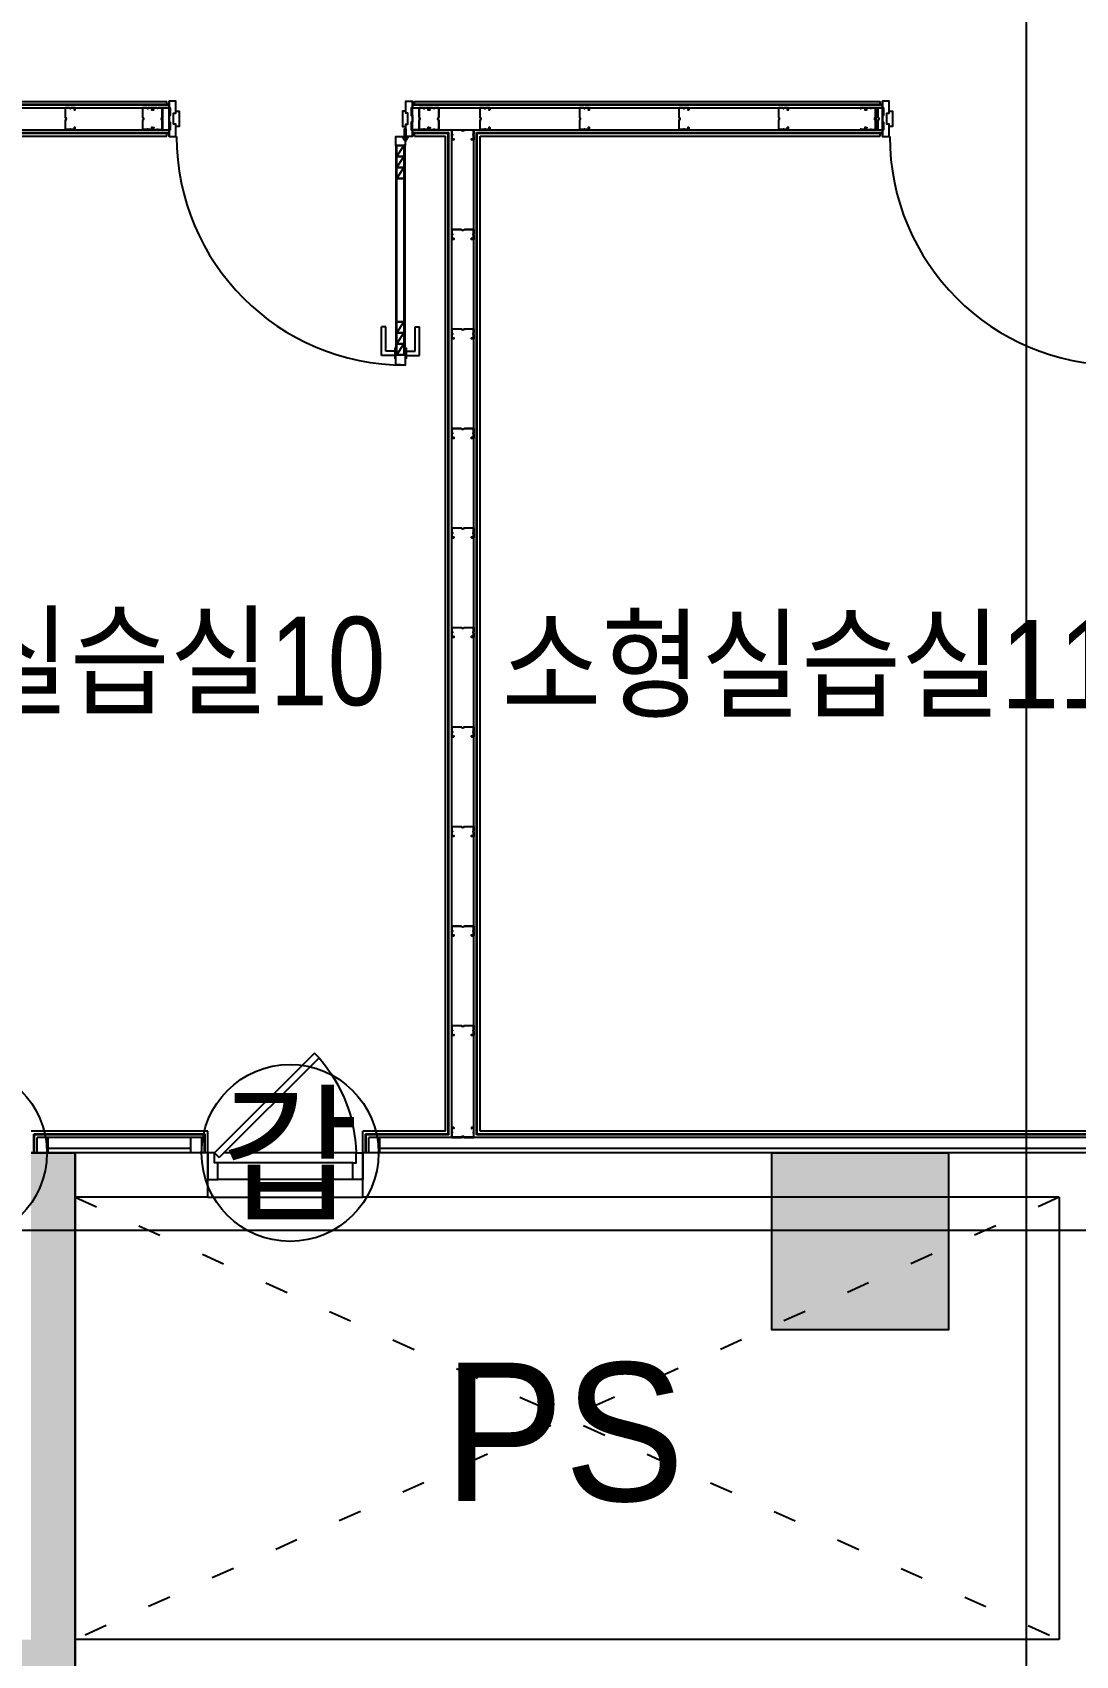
# Model space of a CAD drawing. Header units: metres. Extents: x 630750 to 860239, y 578133 to 726633.
# Drawn here: x 758511 to 763228, y 682388 to 689727 of the extents above; entities that cross this region are included whole.
import ezdxf
from ezdxf.enums import TextEntityAlignment as Align

# ---------------------------------------------------------------- set-up
doc = ezdxf.new("R2010")
doc.units = ezdxf.units.M
doc.header["$LTSCALE"] = 300
doc.linetypes.add('HIDDEN-1', pattern=[1.4, 0.35, -0.7, 0.35])
doc.linetypes.add('업무시설_xr-base$0$CONTINOUS', pattern=[0])
for name, color, linetype in [('A-CEN-1', 1, 'Continuous'), ('A-CON', 2, 'Continuous'), ('A-DOR', 4, 'Continuous'), ('A-ELE-9', 9, 'Continuous'), ('A-HAT-1', 9, 'Continuous'), ('A-TXT', 3, 'Continuous'), ('A-TXT-S', 3, 'Continuous'), ('A-WAL-BLK', 3, 'Continuous'), ('A-WALL-CONC', 2, 'Continuous'), ('DOR', 4, 'Continuous'), ('F-DOOR_FRAME', 4, 'Continuous'), ('KUK-DOOR', 4, 'Continuous'), ('KUK-DOOR-FRAME', 4, 'Continuous'), ('KUK-DRYWALL', 4, 'Continuous'), ('KUK-석고보드', 201, 'Continuous'), ('Text-갑', 7, 'Continuous')]:
    doc.layers.add(name, color=color, linetype=linetype)
doc.styles.add('TEXT(돋음)', font='')
doc.styles.add('돋움', font='')
doc.styles.get('TEXT(돋음)').set_extended_font_data('Dotum')
doc.styles.get('돋움').set_extended_font_data('Dotum')

# ---------------------------------------------------------------- blocks, each defined once
blk = doc.blocks.new('dor-700')
at = {"layer": 'A-DOR'}
for p, q in [((197.1, 552.7), (218.3, 574)), ((197.1, 552.7), (648.7, 102)), ((218.3, 574), (670, 123.3)), ((670, 123.3), (648.7, 102))]:
    blk.add_line(p, q, dxfattribs=at)
for points in [[(0, 123.3), (0, 3.3), (45, 3.3), (45, 78.3), (30, 78.3), (30, 123.3)], [(700, 123.3), (700, 3.3), (655, 3.3), (655, 78.3), (670, 78.3), (670, 123.3)]]:
    blk.add_lwpolyline(points, close=True, dxfattribs=at)
blk.add_arc((715.3, 103.9), 685.6, 139.10423, 178.37315, dxfattribs=at)
at = {"layer": 'DOR', "color": 9}
for points in [[(30, 123.3), (627.4, 123.3)], [(45, 78.3), (655, 78.3)], [(45, 3.3), (655, 3.3)]]:
    blk.add_lwpolyline(points, dxfattribs=at)
blk = doc.blocks.new('con1')
at = {"layer": 'A-WALL-CONC', "linetype": '업무시설_xr-base$0$CONTINOUS'}
h = blk.add_hatch(color=253, dxfattribs=at)
h.dxf.hatch_style = 1
h.paths.add_polyline_path([(-302595.9, -253222.2), (-301895.9, -253222.2), (-301895.9, -253922.2), (-302595.9, -253922.2)])
h.paths.add_polyline_path([(-384245.9, -253222.2), (-383545.9, -253222.2), (-383545.9, -253922.2), (-384245.9, -253922.2)])
h.paths.add_polyline_path([(-335095.9, -253172.2), (-334295.9, -253172.2), (-334295.9, -253972.2), (-335095.9, -253972.2)])
h.paths.add_polyline_path([(-354895.9, -253172.2), (-354095.9, -253172.2), (-354095.9, -253972.2), (-354895.9, -253972.2)])
h.paths.add_polyline_path([(-374695.9, -253172.2), (-373895.9, -253172.2), (-373895.9, -253972.2), (-374695.9, -253972.2)])
h.paths.add_polyline_path([(-325195.9, -253172.2), (-324395.9, -253172.2), (-324395.9, -253972.2), (-325195.9, -253972.2)])
h.paths.add_polyline_path([(-364745.9, -253222.2), (-364045.9, -253222.2), (-364045.9, -253922.2), (-364745.9, -253922.2)])
h.paths.add_polyline_path([(-344945.9, -253222.2), (-344245.9, -253222.2), (-344245.9, -253922.2), (-344945.9, -253922.2)])
h.paths.add_polyline_path([(-310045.9, -253222.2), (-309345.9, -253222.2), (-309345.9, -253922.2), (-310045.9, -253922.2)])
h.paths.add_polyline_path([(-318595.9, -253172.2), (-317795.9, -253172.2), (-317795.9, -253972.2), (-318595.9, -253972.2)])
h.paths.add_polyline_path([(-384245.9, -310859.9), (-383445.9, -310859.9), (-383445.9, -311659.9), (-384245.9, -311659.9)])
h.paths.add_polyline_path([(-384245.9, -305472.2), (-383445.9, -305472.2), (-383445.9, -306272.2), (-384245.9, -306272.2)])
h.paths.add_polyline_path([(-384245.9, -295572.2), (-383445.9, -295572.2), (-383445.9, -296372.2), (-384245.9, -296372.2)])
h.paths.add_polyline_path([(-384195.9, -276472.2), (-383595.9, -276472.2), (-383595.9, -275872.2), (-384195.9, -275872.2)])
h.paths.add_polyline_path([(-384245.9, -285672.2), (-383445.9, -285672.2), (-383445.9, -286472.2), (-384245.9, -286472.2)])
h.paths.add_polyline_path([(-384295.9, -269172.2), (-383495.9, -269172.2), (-383495.9, -269972.2), (-384295.9, -269972.2)])
h.paths.add_polyline_path([(-384295.9, -260672.2), (-383495.9, -260672.2), (-383495.9, -261472.2), (-384295.9, -261472.2)])
h.paths.add_polyline_path([(-376995.9, -285572.2), (-376195.9, -285572.2), (-376195.9, -286372.2), (-376995.9, -286372.2)], flags=17)
h.paths.add_polyline_path([(-374695.9, -276572.2), (-373895.9, -276572.2), (-373895.9, -275772.2), (-374695.9, -275772.2)], flags=17)
h.paths.add_polyline_path([(-364695.9, -285772.2), (-364095.9, -285772.2), (-364095.9, -286372.2), (-364695.9, -286372.2)], flags=17)
h.paths.add_polyline_path([(-364795.9, -275772.2), (-363995.9, -275772.2), (-363995.9, -276572.2), (-364795.9, -276572.2)], flags=17)
edge = h.paths.add_edge_path(flags=16)
edge.add_arc((-376495.9, -295972.2), 450, 0, 360)
edge = h.paths.add_edge_path(flags=16)
edge.add_arc((-354495.9, -302572.2), 450, 0, 360)
edge = h.paths.add_edge_path(flags=16)
edge.add_arc((-364395.9, -295972.2), 350, 0, 360)
edge = h.paths.add_edge_path(flags=16)
edge.add_arc((-354495.9, -295972.2), 450, 0, 360)
edge = h.paths.add_edge_path(flags=16)
edge.add_arc((-344595.9, -302572.2), 350, 0, 360)
edge = h.paths.add_edge_path(flags=16)
edge.add_arc((-344595.9, -295972.2), 350, 0, 360)
edge = h.paths.add_edge_path(flags=16)
edge.add_arc((-364395.9, -302572.2), 350, 0, 360)
h.paths.add_polyline_path([(-375978.1, -305715.7), (-376743.7, -305483.5), (-376976, -306249), (-376210.4, -306481.3)], flags=17)
h.paths.add_polyline_path([(-378097.8, -312701.2), (-378863.4, -312468.9), (-379095.6, -313234.5), (-378330.1, -313466.8)], flags=16)
h.paths.add_polyline_path([(-354767.9, -312099.6), (-355533.5, -311867.3), (-355765.8, -312632.8), (-355000.2, -312865.1)], flags=17)
h.paths.add_polyline_path([(-347591.1, -314277.3), (-348356.6, -314045), (-348588.9, -314810.6), (-347823.4, -315042.9)], flags=17)
h.paths.add_polyline_path([(-349725.3, -321310.6), (-350490.8, -321078.3), (-350723.1, -321843.9), (-349957.6, -322076.2)], flags=17)
h.paths.add_polyline_path([(-359198.7, -318436), (-359964.3, -318203.7), (-360196.6, -318969.2), (-359431, -319201.5)], flags=17)
edge = h.paths.add_edge_path(flags=16)
edge.add_arc((-324745.9, -312472.2), 450, 0, 360)
h.paths.add_polyline_path([(-318595.9, -311972.2), (-317795.9, -311972.2), (-317795.9, -312972.2), (-318595.9, -312972.2)], flags=17)
edge = h.paths.add_edge_path(flags=16)
edge.add_arc((-335145.9, -312472.2), 350, 0, 360)
edge = h.paths.add_edge_path(flags=16)
edge.add_arc((-338616.5, -317418.6), 450, 0, 360)
h.paths.add_polyline_path([(-340251.8, -324185.3), (-341017.4, -323953), (-341249.7, -324718.5), (-340484.1, -324950.8)], flags=17)
edge = h.paths.add_edge_path(flags=17)
edge.add_arc((-324745.9, -319072.2), 450, 0, 360)
h.paths.add_polyline_path([(-318695.9, -318672.2), (-317695.9, -318672.2), (-317695.9, -319472.2), (-318695.9, -319472.2)], flags=17)
h.paths.add_polyline_path([(-310095.9, -327072.2), (-309295.9, -327072.2), (-309295.9, -327872.2), (-310095.9, -327872.2)])
h.paths.add_polyline_path([(-316095.9, -322372.2), (-316095.9, -325422.2), (-311307.7, -325422.2), (-311307.7, -325222.2), (-315895.9, -325222.2), (-315895.9, -322572.2), (-309695.9, -322572.2), (-309695.9, -325222.2), (-310307.7, -325222.2), (-310307.7, -325422.2), (-309495.9, -325422.2), (-309495.9, -322372.2)], flags=17)
edge = h.paths.add_edge_path(flags=17)
edge.add_arc((-324795.9, -327472.2), 400, 0, 360)
edge = h.paths.add_edge_path(flags=17)
edge.add_arc((-318195.9, -329272.2), 450, 0, 360)
h.paths.add_polyline_path([(-310095.9, -331472.2), (-309295.9, -331472.2), (-309295.9, -332272.2), (-310095.9, -332272.2)])
edge = h.paths.add_edge_path(flags=16)
edge.add_arc((-334695.9, -302572.2), 350, 0, 360)
edge = h.paths.add_edge_path(flags=17)
edge.add_arc((-334695.9, -286072.2), 350, 0, 360)
edge = h.paths.add_edge_path(flags=16)
edge.add_arc((-334695.9, -295972.2), 350, 0, 360)
edge = h.paths.add_edge_path(flags=17)
edge.add_arc((-344595.9, -286072.2), 450, 0, 360)
h.paths.add_polyline_path([(-318595.9, -295472.2), (-317795.9, -295472.2), (-317795.9, -296472.2), (-318595.9, -296472.2)], flags=17)
h.paths.add_polyline_path([(-318595.9, -302072.2), (-317795.9, -302072.2), (-317795.9, -303072.2), (-318595.9, -303072.2)], flags=17)
edge = h.paths.add_edge_path(flags=16)
edge.add_arc((-324795.9, -302572.2), 450, 0, 360)
edge = h.paths.add_edge_path(flags=16)
edge.add_arc((-324795.9, -295972.2), 450, 0, 360)
edge = h.paths.add_edge_path(flags=17)
edge.add_arc((-324795.9, -286072.2), 450, 0, 360)
edge = h.paths.add_edge_path(flags=17)
edge.add_arc((-334695.9, -276172.2), 450, 0, 360)
edge = h.paths.add_edge_path(flags=17)
edge.add_arc((-344595.9, -276172.2), 450, 0, 360)
h.paths.add_polyline_path([(-318595.9, -275772.2), (-317795.9, -275772.2), (-317795.9, -276572.2), (-318595.9, -276572.2)], flags=17)
h.paths.add_polyline_path([(-318595.9, -285672.2), (-317795.9, -285672.2), (-317795.9, -286472.2), (-318595.9, -286472.2)], flags=17)
edge = h.paths.add_edge_path(flags=17)
edge.add_arc((-324795.9, -276172.2), 450, 0, 360)
h.paths.add_polyline_path([(-364795.9, -260672.2), (-363995.9, -260672.2), (-363995.9, -261472.2), (-364795.9, -261472.2)])
h.paths.add_polyline_path([(-364795.9, -269172.2), (-363995.9, -269172.2), (-363995.9, -269972.2), (-364795.9, -269972.2)], flags=17)
h.paths.add_polyline_path([(-325195.9, -269172.2), (-324395.9, -269172.2), (-324395.9, -269972.2), (-325195.9, -269972.2)], flags=17)
h.paths.add_polyline_path([(-310845.9, -260722.2), (-310045.9, -260722.2), (-310045.9, -261522.2), (-310845.9, -261522.2)], flags=17)
h.paths.add_polyline_path([(-325195.9, -260672.2), (-324395.9, -260672.2), (-324395.9, -261472.2), (-325195.9, -261472.2)])
h.paths.add_polyline_path([(-335095.9, -260672.2), (-334295.9, -260672.2), (-334295.9, -261472.2), (-335095.9, -261472.2)])
h.paths.add_polyline_path([(-344995.9, -260672.2), (-344195.9, -260672.2), (-344195.9, -261472.2), (-344995.9, -261472.2)])
h.paths.add_polyline_path([(-354895.9, -260672.2), (-354095.9, -260672.2), (-354095.9, -261472.2), (-354895.9, -261472.2)])
h.paths.add_polyline_path([(-354895.9, -269172.2), (-354095.9, -269172.2), (-354095.9, -269972.2), (-354895.9, -269972.2)], flags=17)
h.paths.add_polyline_path([(-344995.9, -269172.2), (-344195.9, -269172.2), (-344195.9, -269972.2), (-344995.9, -269972.2)], flags=17)
h.paths.add_polyline_path([(-335095.9, -269172.2), (-334295.9, -269172.2), (-334295.9, -269972.2), (-335095.9, -269972.2)], flags=17)
h.paths.add_polyline_path([(-310145.9, -275772.2), (-309345.9, -275772.2), (-309345.9, -276572.2), (-310145.9, -276572.2)])
h.paths.add_polyline_path([(-310145.9, -269172.2), (-309345.9, -269172.2), (-309345.9, -269972.2), (-310145.9, -269972.2)])
h.paths.add_polyline_path([(-309945.9, -312172.2), (-309345.9, -312172.2), (-309345.9, -312772.2), (-309945.9, -312772.2)], flags=17)
h.paths.add_polyline_path([(-309945.9, -302272.2), (-309345.9, -302272.2), (-309345.9, -302872.2), (-309945.9, -302872.2)], flags=17)
h.paths.add_polyline_path([(-310145.9, -295572.2), (-309345.9, -295572.2), (-309345.9, -296372.2), (-310145.9, -296372.2)])
h.paths.add_polyline_path([(-310145.9, -285672.2), (-309345.9, -285672.2), (-309345.9, -286472.2), (-310145.9, -286472.2)])
h.paths.add_polyline_path([(-366406.6, -311179.9), (-366585, -311089.4), (-367172.8, -312248.9), (-366994.4, -312339.4)], flags=16)
h.paths.add_polyline_path([(-367582.3, -313498.9), (-367760.7, -313408.4), (-368303.3, -314478.7), (-368124.9, -314569.2)], flags=16)
h.paths.add_polyline_path([(-374501.4, -323406.8), (-375266.9, -323174.5), (-375499.2, -323940), (-374733.7, -324172.3)], flags=17)
h.paths.add_polyline_path([(-380817, -321490.3), (-381582.5, -321258), (-381814.8, -322023.6), (-381049.3, -322255.9)])
h.paths.add_polyline_path([(-319504.7, -329605.3), (-319562.8, -329796.7), (-318586.8, -330092.9), (-318528.7, -329901.5)], flags=17)
h.paths.add_polyline_path([(-317399.5, -330244.1), (-317457.6, -330435.5), (-316481.5, -330731.7), (-316423.5, -330540.3)], flags=17)
h.paths.add_polyline_path([(-315294.3, -330882.9), (-315352.4, -331074.3), (-314376.3, -331370.5), (-314318.3, -331179.1)], flags=17)
h.paths.add_polyline_path([(-313189.1, -331521.7), (-313247.2, -331713.1), (-312271.1, -332009.3), (-312213, -331817.9)], flags=17)
h.paths.add_polyline_path([(-311083.9, -332160.5), (-311142, -332351.9), (-310165.9, -332648.1), (-310107.8, -332456.7)], flags=17)
h.paths.add_polyline_path([(-308978.7, -332799.4), (-309036.7, -332990.7), (-308060.7, -333286.9), (-308002.6, -333095.5)])
h.paths.add_polyline_path([(-306873.5, -333438.2), (-306931.5, -333629.5), (-305955.5, -333925.7), (-305897.4, -333734.3)])
h.paths.add_polyline_path([(-321610, -328966.5), (-321668, -329157.9), (-320692, -329454.1), (-320633.9, -329262.7)], flags=17)
h.paths.add_polyline_path([(-304768.2, -334077), (-304826.3, -334268.4), (-303850.3, -334564.5), (-303792.2, -334373.1)])
h.paths.add_polyline_path([(-366379.8, -308837.3), (-366525.2, -309124), (-365780.1, -309501.8), (-365997.1, -309929.9), (-365818.7, -310020.4), (-365281.9, -308961.4), (-368992.7, -307835.4), (-369050.7, -308026.8), (-368955, -308055.9), (-369303.5, -309204.2), (-369399.2, -309175.1), (-369457.2, -309366.5), (-369361.5, -309395.5), (-371190.9, -315424.1), (-373726.7, -314654.6), (-371897.4, -308626.1), (-370414.2, -309076.1), (-370356.1, -308884.7), (-371839.3, -308434.7), (-371490.9, -307286.4), (-370007.6, -307736.5), (-369949.6, -307545.1), (-371624.2, -307036.9), (-373976.1, -314787.9), (-369001.2, -316297.6), (-368712.8, -315728.7), (-368891.1, -315638.2), (-369103.7, -316057.4), (-370999.5, -315482.2), (-368763.6, -308113.9)], flags=17)
edge = h.paths.add_edge_path()
edge.add_line((-317995.9, -269122.2), (-318195.9, -269122.2))
edge.add_line((-318195.9, -266622.2), (-317995.9, -266622.2))
edge.add_line((-318195.9, -265972.2), (-318195.9, -266622.2))
edge.add_line((-318195.9, -269122.2), (-318195.9, -269672.2))
edge.add_line((-317995.9, -269472.2), (-317995.9, -269122.2))
edge.add_line((-317995.9, -266622.2), (-317995.9, -265972.2))
edge.add_line((-317070.9, -260922.2), (-317070.9, -260722.2))
edge.add_line((-317070.9, -260722.2), (-314895.9, -260722.2))
edge.add_line((-314895.9, -260722.2), (-314895.9, -260922.2))
edge.add_line((-314895.9, -260922.2), (-317070.9, -260922.2))
edge.add_line((-318195.9, -265972.2), (-321995.9, -265972.2))
edge.add_line((-321995.9, -265972.2), (-321995.9, -262022.2))
edge.add_line((-321995.9, -262022.2), (-321795.9, -262022.2))
edge.add_line((-321795.9, -262022.2), (-321795.9, -262922.2))
edge.add_line((-321795.9, -262922.2), (-321695.9, -262922.2))
edge.add_line((-321695.9, -262922.2), (-321695.9, -263122.2))
edge.add_line((-321695.9, -263122.2), (-321795.9, -263122.2))
edge.add_line((-321795.9, -263122.2), (-321795.9, -265772.2))
edge.add_line((-321795.9, -265772.2), (-314195.9, -265772.2))
edge.add_line((-314195.9, -265772.2), (-314195.9, -263122.2))
edge.add_line((-314195.9, -263122.2), (-320695.9, -263122.2))
edge.add_line((-320695.9, -263122.2), (-320695.9, -262922.2))
edge.add_line((-320695.9, -262922.2), (-319545.9, -262922.2))
edge.add_line((-319545.9, -262922.2), (-319545.9, -260922.2))
edge.add_line((-319545.9, -260922.2), (-321795.9, -260922.2))
edge.add_line((-321795.9, -260922.2), (-321795.9, -261022.2))
edge.add_line((-321795.9, -261022.2), (-321995.9, -261022.2))
edge.add_line((-321995.9, -261022.2), (-321995.9, -260722.2))
edge.add_line((-321995.9, -260722.2), (-317770.9, -260722.2))
edge.add_line((-317770.9, -260722.2), (-317770.9, -260922.2))
edge.add_line((-317995.9, -269472.2), (-314195.9, -269472.2))
edge.add_line((-314195.9, -269472.2), (-314195.9, -265972.2))
edge.add_line((-314195.9, -265972.2), (-317995.9, -265972.2))
edge.add_line((-317770.9, -260922.2), (-319345.9, -260922.2))
edge.add_line((-319345.9, -260922.2), (-319345.9, -262922.2))
edge.add_line((-319345.9, -262922.2), (-314195.9, -262922.2))
edge.add_line((-314195.9, -262922.2), (-314195.9, -260722.2))
edge.add_line((-314195.9, -260722.2), (-313995.9, -260722.2))
edge.add_line((-313995.9, -260722.2), (-313995.9, -269672.2))
edge.add_line((-313995.9, -269672.2), (-318195.9, -269672.2))
edge.add_line((-309345.9, -286472.2), (-309345.9, -312772.2))
edge.add_line((-309545.9, -302872.2), (-309545.9, -312172.2))
edge.add_line((-309545.9, -296372.2), (-309545.9, -302272.2))
edge.add_line((-309545.9, -286472.2), (-309545.9, -295572.2))
edge.add_line((-375426.6, -323700.8), (-380976.7, -322016.6))
edge.add_line((-334860, -324841.4), (-335146.9, -325786.6))
edge.add_line((-334660.1, -325215.5), (-334859.8, -325873.7))
edge.add_line((-324795.9, -328208.8), (-324795.9, -327872.2))
edge.add_line((-324595.9, -328060.4), (-324595.9, -327818.6))
edge.add_line((-324795.9, -328208.8), (-322797.2, -328815.2))
edge.add_line((-322797.2, -328815.2), (-322739.1, -328623.9))
edge.add_line((-322739.1, -328623.9), (-324595.9, -328060.4))
edge.add_line((-337531.2, -334677.3), (-338201, -334474.1))
edge.add_line((-338201, -334474.1), (-338404.3, -335143.9))
edge.add_line((-338404.3, -335143.9), (-337734.4, -335347.2))
edge.add_line((-337734.4, -335347.2), (-337531.2, -334677.3))
edge = h.paths.add_edge_path()
edge.add_line((-339857.9, -323400.5), (-339799.8, -323209.1))
edge.add_line((-339799.8, -323209.1), (-337930.3, -317052.2))
edge.add_line((-337930.3, -317052.2), (-338217.3, -316965))
edge.add_line((-338217.3, -316965), (-338268.5, -317133.4))
edge.add_arc((-338616.5, -317418.6), 450, -73.11347, 39.33184, ccw=False)
edge.add_line((-338485.8, -317849.2), (-340145, -323313.3))
edge.add_line((-340145, -323313.3), (-339857.9, -323400.5))
h = blk.add_hatch(color=253, dxfattribs=at)
h.dxf.hatch_style = 1
h.paths.add_polyline_path([(-321995.9, -260722.2), (-321995.9, -261022.2), (-321795.9, -261022.2), (-321795.9, -260922.2), (-319545.9, -260922.2), (-319545.9, -262922.2), (-320695.9, -262922.2), (-320695.9, -263122.2), (-314195.9, -263122.2), (-314195.9, -265772.2), (-321795.9, -265772.2), (-321795.9, -263122.2), (-321695.9, -263122.2), (-321695.9, -262922.2), (-321795.9, -262922.2), (-321795.9, -262022.2), (-321995.9, -262022.2), (-321995.9, -265972.2), (-318195.9, -265972.2), (-318195.9, -266622.2), (-317995.9, -266622.2), (-317995.9, -265972.2), (-314195.9, -265972.2), (-314195.9, -269472.2), (-317995.9, -269472.2), (-317995.9, -269122.2), (-318195.9, -269122.2), (-318195.9, -269672.2), (-313995.9, -269672.2), (-313995.9, -260722.2), (-314195.9, -260722.2), (-314195.9, -262922.2), (-319345.9, -262922.2), (-319345.9, -260922.2), (-317770.9, -260922.2), (-317770.9, -260722.2)])
h.paths.add_polyline_path([(-317070.9, -260722.1), (-314895.9, -260722.1), (-314895.9, -260922.2), (-317070.9, -260922.2)])
at = {"layer": 'A-CON'}
blk.add_lwpolyline([(-318195.9, -269672.2), (-313995.9, -269672.2), (-313995.9, -260722.2), (-314195.9, -260722.2)], dxfattribs=at)
blk.add_lwpolyline([(-310845.9, -260722.2), (-310045.9, -260722.2), (-310045.9, -261522.2), (-310845.9, -261522.2)], close=True, dxfattribs=at)
at = {"layer": 'A-WALL-CONC'}
for p, q in [((-314195.9, -260722.2), (-313995.9, -260722.2)), ((-313995.9, -260722.2), (-313995.9, -269672.2))]:
    blk.add_line(p, q, dxfattribs=at)
blk = doc.blocks.new('힌지')
at = {"layer": 'F-DOOR_FRAME', "color": 175}
for p, q in [((444293.8, 289039.7, 0), (444262.2, 289039.7, 0)), ((444293.8, 289039.7, 0), (444262.2, 289039.7, 0)), ((444278, 289049.1, 0), (444278, 289020.8, 0))]:
    blk.add_line(p, q, dxfattribs=at)
at = {"layer": 'F-DOOR_FRAME', "color": 175, "elevation": 0}
for points in [[(444276.3, 289042.2), (444276.3, 289076.8), (444273.3, 289076.8), (444273.3, 289041.9), (444270.9, 289035.1, -0.190658), (444275.4, 289038.8)], [(444282.3, 289041.9), (444282.3, 289076.8), (444279.3, 289076.8), (444279.3, 289042.2), (444280.2, 289038.8, -0.190658), (444284.8, 289035.1)]]:
    blk.add_lwpolyline(points, format="xyb", close=True, dxfattribs=at)
at = {"layer": 'F-DOOR_FRAME', "color": 175}
blk.add_circle((444277.8, 289034.7, 0), 8, dxfattribs=at)
blk = doc.blocks.new('A$C45826E51')
at = {"layer": 'KUK-DOOR', "color": 6}
for p, q in [((60, 990.4, -6432.8), (0, 990.4, -6432.8)), ((0, 990.4, -6432.8), (0, 860.4, -6432.8)), ((60, 970.4, -6432.8), (20, 970.4, -6432.8)), ((20, 970.4, -6432.8), (20, 860.4, -6432.8)), ((60, 954.9, -6432.8), (60, 1005.9, -6432.8)), ((60, 1005.9, -6432.8), (65, 1005.9, 0)), ((65, 954.9, -6432.8), (60, 954.9, -6432.8)), ((112, 1005.9, 0), (107, 1005.9, 6432.8)), ((107, 954.9, 0), (112, 954.9, 0)), ((112, 954.9, 0), (112, 1005.9, 0)), ((112, 990.4, 0), (172, 990.4, 0)), ((112, 970.4, 0), (152, 970.4, 0)), ((152, 970.4, 0), (152, 860.4, 0)), ((172, 990.4, 0), (172, 860.4, 0)), ((20, 860.4, -6432.8), (0, 860.4, -6432.8)), ((152, 860.4, 0), (172, 860.4, 0))]:
    blk.add_line(p, q, dxfattribs=at)
at = {"layer": 'KUK-DOOR', "color": 251}
for p, q in [((65, 1004.2, -6432.8), (60, 1004.2, -6432.8)), ((65, 1002.6, -6432.8), (60, 1002.6, -6432.8)), ((65, 1000, -6432.8), (60, 1000, -6432.8)), ((65, 995.5, -6432.8), (60, 995.5, -6432.8)), ((65, 989.3, -6432.8), (60, 989.3, -6432.8)), ((65, 971.5, -6432.8), (60, 971.5, -6432.8)), ((65, 965.3, -6432.8), (60, 965.3, -6432.8)), ((65, 960.8, -6432.8), (60, 960.8, -6432.8)), ((65, 958.2, -6432.8), (60, 958.2, -6432.8)), ((65, 956.6, -6432.8), (60, 956.6, -6432.8)), ((65, 955.4, -6432.8), (60, 955.4, -6432.8)), ((107, 1004.2, 0), (112, 1004.2, 0)), ((107, 1002.6, 0), (112, 1002.6, 0)), ((107, 1000, 0), (112, 1000, 0)), ((107, 995.5, 0), (112, 995.5, 0)), ((107, 989.3, 0), (112, 989.3, 0)), ((107, 971.5, 0), (112, 971.5, 0)), ((107, 965.3, 0), (112, 965.3, 0)), ((107, 960.8, 0), (112, 960.8, 0)), ((107, 958.2, 0), (112, 958.2, 0)), ((107, 956.6, 0), (112, 956.6, 0)), ((107, 955.4, 0), (112, 955.4, 0))]:
    blk.add_line(p, q, dxfattribs=at)
at = {"layer": 'KUK-DOOR', "color": 1, "ltscale": 100}
for p, q in [((102, 987.9, 0), (70, 937.9, 0)), ((102, 937.9, 0), (70, 887.9, 0)), ((102, 887.9, 0), (70, 837.9, 0)), ((102, 190, 0), (70, 140, 0)), ((102, 140, 0), (70, 90, 0)), ((102, 90, 0), (70, 40, 0))]:
    blk.add_line(p, q, dxfattribs=at)
at = {"layer": 'KUK-DOOR', "color": 8}
blk.add_line((102, 837.9, 0), (70, 837.9, 0), dxfattribs=at)
at = {"layer": 'KUK-DOOR', "color": 7, "elevation": 0}
for points in [[(65, 1024.9), (65, 1033.9), (107, 1031.4), (107, 987.9), (65, 987.9), (65, 1024.9)], [(65, 987.9), (65, 40)], [(107, 40), (107, 987.9)], [(65, 40), (107, 40), (107, 0), (103, 0), (103, 0), (65, 0), (65, 40)]]:
    blk.add_lwpolyline(points, dxfattribs=at)
at = {"layer": 'KUK-DOOR', "color": 1, "ltscale": 100, "elevation": 0}
for points in [[(102, 987.9), (102, 937.9), (70, 937.9), (70, 987.9)], [(102, 937.9), (102, 887.9), (70, 887.9), (70, 937.9)], [(102, 887.9), (102, 837.9), (70, 837.9), (70, 887.9)], [(102, 837.9), (102, 190), (70, 190), (70, 837.9)], [(102, 190), (102, 140), (70, 140), (70, 190)], [(102, 140), (102, 90), (70, 90), (70, 140)], [(102, 90), (102, 40), (70, 40), (70, 90)]]:
    blk.add_lwpolyline(points, close=True, dxfattribs=at)
at = {"layer": 'KUK-DOOR', "color": 1, "elevation": 0}
blk.add_lwpolyline([(65, 40), (102, 40)], dxfattribs=at)
at = {"layer": 'KUK-DOOR', "color": 1}
blk.add_arc((64.5, -0.2, 0), 1034.2, 0.01206, 89.97089, dxfattribs=at)

msp = doc.modelspace()

# ---------------------------------------------------------------- linework, layer by layer
at = {"layer": 'A-CEN-1', "linetype": 'Continuous'}
for p, q in [((763004.4, 708258.8), (763004.4, 599232.8)), ((796986.4, 684310.2), (657202.6, 684310.2))]:
    msp.add_line(p, q, dxfattribs=at)
at = {"layer": 'A-CON'}
msp.add_lwpolyline([(761854.4, 684660.2), (762654.4, 684660.2), (762654.4, 683860.2), (761854.4, 683860.2)], close=True, dxfattribs=at)
at = {"layer": 'A-ELE-9'}
msp.add_line((759304.4, 684460.2), (760004.4, 684460.2), dxfattribs=at)
at = {"layer": 'A-HAT-1', "color": 8, "linetype": 'HIDDEN-1'}
for points in [[(763154.4, 684460.2), (758704.4, 682460.2)], [(758704.4, 684460.2), (763154.4, 682460.2)]]:
    msp.add_lwpolyline(points, dxfattribs=at)
at = {"layer": 'A-WAL-BLK'}
for p, q in [((759304.4, 684660.2), (758704.4, 684660.2)), ((759304.4, 684460.2), (759304.4, 684660.2)), ((763354.4, 684660.2), (760004.4, 684660.2)), ((760004.4, 684460.2), (760004.4, 684660.2)), ((759304.4, 684460.2), (758704.4, 684460.2)), ((763154.4, 684460.2), (760004.4, 684460.2)), ((763154.4, 684460.2), (763154.4, 682460.2)), ((763154.4, 682460.2), (758704.4, 682460.2))]:
    msp.add_line(p, q, dxfattribs=at)
at = {"layer": 'KUK-DOOR-FRAME'}
for points in [[(759158.9, 689416.2), (759158.9, 689416.2), (759158.9, 689416.2), (759158.9, 689416.2), (759158.9, 689416.2), (759134.9, 689416.2), (759128.9, 689416.2), (759128.9, 689412.7), (759128.9, 689386.2), (759133.9, 689386.2), (759133.9, 689351.2), (759128.9, 689351.2), (759128.9, 689321.2), (759133.9, 689321.2), (759133.9, 689286.2), (759128.9, 689286.2), (759128.9, 689256.2), (759134.9, 689256.2), (759134.9, 689256.2), (759158.9, 689256.2), (759158.9, 689311.2), (759148.9, 689311.2), (759148.9, 689361.2), (759158.9, 689361.2), (759158.9, 689416.2)], [(760198.9, 689416.2), (760198.9, 689416.2), (760198.9, 689416.2), (760198.9, 689416.2), (760198.9, 689416.2), (760222.9, 689416.2), (760228.9, 689416.2), (760228.9, 689412.7), (760228.9, 689386.2), (760223.9, 689386.2), (760223.9, 689351.2), (760228.9, 689351.2), (760228.9, 689321.2), (760223.9, 689321.2), (760223.9, 689286.2), (760228.9, 689286.2), (760228.9, 689256.2), (760222.9, 689256.2), (760222.9, 689256.2), (760198.9, 689256.2), (760198.9, 689311.2), (760208.9, 689311.2), (760208.9, 689361.2), (760198.9, 689361.2), (760198.9, 689416.2)], [(762384.7, 689416.2), (762384.7, 689416.2), (762384.7, 689416.2), (762384.7, 689416.2), (762384.7, 689416.2), (762360.7, 689416.2), (762354.7, 689416.2), (762354.7, 689412.7), (762354.7, 689386.2), (762359.7, 689386.2), (762359.7, 689351.2), (762354.7, 689351.2), (762354.7, 689321.2), (762359.7, 689321.2), (762359.7, 689286.2), (762354.7, 689286.2), (762354.7, 689256.2), (762360.7, 689256.2), (762360.7, 689256.2), (762384.7, 689256.2), (762384.7, 689311.2), (762374.7, 689311.2), (762374.7, 689361.2), (762384.7, 689361.2), (762384.7, 689416.2)]]:
    msp.add_lwpolyline(points, dxfattribs=at)
at = {"layer": 'KUK-DOOR-FRAME', "extrusion": (0, 1.80681e-09, 1)}
for points in [[(759148.9, 689361.2), (759158.9, 689361.2), (759158.9, 689371.2), (759173.9, 689371.2), (759173.9, 689301.2), (759158.9, 689301.2), (759158.9, 689311.2), (759148.9, 689311.2), (759148.9, 689361.2)], [(760208.9, 689361.2), (760198.9, 689361.2), (760198.9, 689371.2), (760183.9, 689371.2), (760183.9, 689301.2), (760198.9, 689301.2), (760198.9, 689311.2), (760208.9, 689311.2), (760208.9, 689361.2)], [(762374.7, 689361.2), (762384.7, 689361.2), (762384.7, 689371.2), (762399.7, 689371.2), (762399.7, 689301.2), (762384.7, 689301.2), (762384.7, 689311.2), (762374.7, 689311.2), (762374.7, 689361.2)]]:
    msp.add_lwpolyline(points, dxfattribs=at)
at = {"layer": 'KUK-DRYWALL'}
for p, q in [((757003.1, 689386.2), (759128.9, 689386.2)), ((760228.9, 689386.2), (762354.7, 689386.2)), ((757003.1, 689286.2), (759128.9, 689286.2)), ((760228.9, 689286.2), (762354.7, 689286.2)), ((760406.9, 684730.2), (760406.9, 689286.2)), ((760506.9, 684730.2), (760506.9, 689286.2)), ((759276.4, 684730.2), (758532.4, 684730.2)), ((758532.4, 684660.2), (758532.4, 684730.2)), ((758582.4, 684660.2), (758582.4, 684730.2)), ((759226.4, 684660.2), (759226.4, 684730.2)), ((759276.4, 684660.2), (759276.4, 684730.2)), ((763632.7, 684730.2), (760032.4, 684730.2)), ((760032.4, 684660.2), (760032.4, 684730.2)), ((760082.4, 684660.2), (760082.4, 684730.2)), ((759226.4, 684680.2), (758582.4, 684680.2)), ((763632.7, 684680.2), (760082.4, 684680.2))]:
    msp.add_line(p, q, dxfattribs=at)
at = {"layer": 'KUK-DRYWALL', "color": 8}
for points in [[(758702.9, 689376.2), (758703.9, 689376.2), (758703.9, 689386.2), (758683.9, 689386.2, -1), (758678.9, 689386.2), (758658.9, 689386.2), (758658.9, 689342.7, -0.589997), (758658.9, 689329.7), (758658.9, 689286.2), (758678.9, 689286.2, -1), (758683.9, 689286.2), (758703.9, 689286.2), (758703.9, 689296.2), (758698.9, 689296.2), (758698.9, 689295.2), (758702.9, 689295.2), (758702.9, 689287.2), (758684.7, 689287.2, 0.745356), (758678, 689287.2), (758659.9, 689287.2), (758659.9, 689329.2, 0.542783), (758659.9, 689343.3), (758659.9, 689385.2), (758678, 689385.2, 0.745356), (758684.7, 689385.2), (758702.9, 689385.2), (758702.9, 689377.2), (758698.9, 689377.2), (758698.9, 689376.2), (758703.9, 689376.2)], [(759052.9, 689376.2), (759053.9, 689376.2), (759053.9, 689386.2), (759033.9, 689386.2, -1), (759028.9, 689386.2), (759008.9, 689386.2), (759008.9, 689342.7, -0.589997), (759008.9, 689329.7), (759008.9, 689286.2), (759028.9, 689286.2, -1), (759033.9, 689286.2), (759053.9, 689286.2), (759053.9, 689296.2), (759048.9, 689296.2), (759048.9, 689295.2), (759052.9, 689295.2), (759052.9, 689287.2), (759034.7, 689287.2, 0.745356), (759028, 689287.2), (759009.9, 689287.2), (759009.9, 689329.2, 0.542783), (759009.9, 689343.3), (759009.9, 689385.2), (759028, 689385.2, 0.745356), (759034.7, 689385.2), (759052.9, 689385.2), (759052.9, 689377.2), (759048.9, 689377.2), (759048.9, 689376.2), (759053.9, 689376.2)], [(759054.9, 689376.2), (759053.9, 689376.2), (759053.9, 689386.2), (759073.9, 689386.2, 1), (759078.9, 689386.2), (759098.9, 689386.2), (759098.9, 689342.7, 0.589997), (759098.9, 689329.7), (759098.9, 689286.2), (759078.9, 689286.2, 1), (759073.9, 689286.2), (759053.9, 689286.2), (759053.9, 689296.2), (759058.9, 689296.2), (759058.9, 689295.2), (759054.9, 689295.2), (759054.9, 689287.2), (759073, 689287.2, -0.745356), (759079.7, 689287.2), (759097.9, 689287.2), (759097.9, 689329.2, -0.542783), (759097.9, 689343.3), (759097.9, 689385.2), (759079.7, 689385.2, -0.745356), (759073, 689385.2), (759054.9, 689385.2), (759054.9, 689377.2), (759058.9, 689377.2), (759058.9, 689376.2), (759053.9, 689376.2)], [(760302.9, 689376.2), (760303.9, 689376.2), (760303.9, 689386.2), (760283.9, 689386.2, -1), (760278.9, 689386.2), (760258.9, 689386.2), (760258.9, 689342.7, -0.589997), (760258.9, 689329.7), (760258.9, 689286.2), (760278.9, 689286.2, -1), (760283.9, 689286.2), (760303.9, 689286.2), (760303.9, 689296.2), (760298.9, 689296.2), (760298.9, 689295.2), (760302.9, 689295.2), (760302.9, 689287.2), (760284.7, 689287.2, 0.745356), (760278, 689287.2), (760259.9, 689287.2), (760259.9, 689329.2, 0.542783), (760259.9, 689343.3), (760259.9, 689385.2), (760278, 689385.2, 0.745356), (760284.7, 689385.2), (760302.9, 689385.2), (760302.9, 689377.2), (760298.9, 689377.2), (760298.9, 689376.2), (760303.9, 689376.2)], [(760304.9, 689376.2), (760303.9, 689376.2), (760303.9, 689386.2), (760323.9, 689386.2, 1), (760328.9, 689386.2), (760348.9, 689386.2), (760348.9, 689342.7, 0.589997), (760348.9, 689329.7), (760348.9, 689286.2), (760328.9, 689286.2, 1), (760323.9, 689286.2), (760303.9, 689286.2), (760303.9, 689296.2), (760308.9, 689296.2), (760308.9, 689295.2), (760304.9, 689295.2), (760304.9, 689287.2), (760323, 689287.2, -0.745356), (760329.7, 689287.2), (760347.9, 689287.2), (760347.9, 689329.2, -0.542783), (760347.9, 689343.3), (760347.9, 689385.2), (760329.7, 689385.2, -0.745356), (760323, 689385.2), (760304.9, 689385.2), (760304.9, 689377.2), (760308.9, 689377.2), (760308.9, 689376.2), (760303.9, 689376.2)], [(760578.7, 689376.2), (760579.7, 689376.2), (760579.7, 689386.2), (760559.7, 689386.2, -1), (760554.7, 689386.2), (760534.7, 689386.2), (760534.7, 689342.7, -0.589997), (760534.7, 689329.7), (760534.7, 689286.2), (760554.7, 689286.2, -1), (760559.7, 689286.2), (760579.7, 689286.2), (760579.7, 689296.2), (760574.7, 689296.2), (760574.7, 689295.2), (760578.7, 689295.2), (760578.7, 689287.2), (760560.6, 689287.2, 0.745356), (760553.9, 689287.2), (760535.7, 689287.2), (760535.7, 689329.2, 0.542783), (760535.7, 689343.3), (760535.7, 689385.2), (760553.9, 689385.2, 0.745356), (760560.6, 689385.2), (760578.7, 689385.2), (760578.7, 689377.2), (760574.7, 689377.2), (760574.7, 689376.2), (760579.7, 689376.2)], [(761028.7, 689376.2), (761029.7, 689376.2), (761029.7, 689386.2), (761009.7, 689386.2, -1), (761004.7, 689386.2), (760984.7, 689386.2), (760984.7, 689342.7, -0.589997), (760984.7, 689329.7), (760984.7, 689286.2), (761004.7, 689286.2, -1), (761009.7, 689286.2), (761029.7, 689286.2), (761029.7, 689296.2), (761024.7, 689296.2), (761024.7, 689295.2), (761028.7, 689295.2), (761028.7, 689287.2), (761010.6, 689287.2, 0.745356), (761003.9, 689287.2), (760985.7, 689287.2), (760985.7, 689329.2, 0.542783), (760985.7, 689343.3), (760985.7, 689385.2), (761003.9, 689385.2, 0.745356), (761010.6, 689385.2), (761028.7, 689385.2), (761028.7, 689377.2), (761024.7, 689377.2), (761024.7, 689376.2), (761029.7, 689376.2)], [(761478.7, 689376.2), (761479.7, 689376.2), (761479.7, 689386.2), (761459.7, 689386.2, -1), (761454.7, 689386.2), (761434.7, 689386.2), (761434.7, 689342.7, -0.589997), (761434.7, 689329.7), (761434.7, 689286.2), (761454.7, 689286.2, -1), (761459.7, 689286.2), (761479.7, 689286.2), (761479.7, 689296.2), (761474.7, 689296.2), (761474.7, 689295.2), (761478.7, 689295.2), (761478.7, 689287.2), (761460.6, 689287.2, 0.745356), (761453.9, 689287.2), (761435.7, 689287.2), (761435.7, 689329.2, 0.542783), (761435.7, 689343.3), (761435.7, 689385.2), (761453.9, 689385.2, 0.745356), (761460.6, 689385.2), (761478.7, 689385.2), (761478.7, 689377.2), (761474.7, 689377.2), (761474.7, 689376.2), (761479.7, 689376.2)], [(761928.7, 689376.2), (761929.7, 689376.2), (761929.7, 689386.2), (761909.7, 689386.2, -1), (761904.7, 689386.2), (761884.7, 689386.2), (761884.7, 689342.7, -0.589997), (761884.7, 689329.7), (761884.7, 689286.2), (761904.7, 689286.2, -1), (761909.7, 689286.2), (761929.7, 689286.2), (761929.7, 689296.2), (761924.7, 689296.2), (761924.7, 689295.2), (761928.7, 689295.2), (761928.7, 689287.2), (761910.6, 689287.2, 0.745356), (761903.9, 689287.2), (761885.7, 689287.2), (761885.7, 689329.2, 0.542783), (761885.7, 689343.3), (761885.7, 689385.2), (761903.9, 689385.2, 0.745356), (761910.6, 689385.2), (761928.7, 689385.2), (761928.7, 689377.2), (761924.7, 689377.2), (761924.7, 689376.2), (761929.7, 689376.2)], [(762278.7, 689376.2), (762279.7, 689376.2), (762279.7, 689386.2), (762259.7, 689386.2, -1), (762254.7, 689386.2), (762334.7, 689386.2), (762334.7, 689342.7, -0.589997), (762334.7, 689329.7), (762334.7, 689286.2), (762254.7, 689286.2, -1), (762259.7, 689286.2), (762279.7, 689286.2), (762279.7, 689296.2), (762274.7, 689296.2), (762274.7, 689295.2), (762278.7, 689295.2), (762278.7, 689287.2), (762260.6, 689287.2, 0.745356), (762253.9, 689287.2), (762335.7, 689287.2), (762335.7, 689329.2, 0.542783), (762335.7, 689343.3), (762335.7, 689385.2), (762253.9, 689385.2, 0.745356), (762260.6, 689385.2), (762278.7, 689385.2), (762278.7, 689377.2), (762274.7, 689377.2), (762274.7, 689376.2), (762279.7, 689376.2)], [(762280.7, 689376.2), (762279.7, 689376.2), (762279.7, 689386.2), (762299.7, 689386.2, 1), (762304.7, 689386.2), (762324.7, 689386.2), (762324.7, 689342.7, 0.589997), (762324.7, 689329.7), (762324.7, 689286.2), (762304.7, 689286.2, 1), (762299.7, 689286.2), (762279.7, 689286.2), (762279.7, 689296.2), (762284.7, 689296.2), (762284.7, 689295.2), (762280.7, 689295.2), (762280.7, 689287.2), (762298.9, 689287.2, -0.745356), (762305.6, 689287.2), (762323.7, 689287.2), (762323.7, 689329.2, -0.542783), (762323.7, 689343.3), (762323.7, 689385.2), (762305.6, 689385.2, -0.745356), (762298.9, 689385.2), (762280.7, 689385.2), (762280.7, 689377.2), (762284.7, 689377.2), (762284.7, 689376.2), (762279.7, 689376.2)], [(760416.9, 689242.2), (760416.9, 689241.2), (760406.9, 689241.2), (760406.9, 689261.2, 1), (760406.9, 689266.2), (760406.9, 689286.2), (760450.4, 689286.2, 0.589997), (760463.4, 689286.2), (760506.9, 689286.2), (760506.9, 689266.2, 1), (760506.9, 689261.2), (760506.9, 689241.2), (760496.9, 689241.2), (760496.9, 689246.2), (760497.9, 689246.2), (760497.9, 689242.2), (760505.9, 689242.2), (760505.9, 689260.4, -0.745356), (760505.9, 689267.1), (760505.9, 689285.2), (760464, 689285.2, -0.542783), (760449.8, 689285.2), (760407.9, 689285.2), (760407.9, 689267.1, -0.745356), (760407.9, 689260.4), (760407.9, 689242.2), (760415.9, 689242.2), (760415.9, 689246.2), (760416.9, 689246.2), (760416.9, 689241.2)], [(760416.9, 689242.2), (760416.9, 689241.2), (760406.9, 689241.2), (760406.9, 689261.2, 1), (760406.9, 689266.2), (760406.9, 689286.2), (760450.4, 689286.2, 0.589997), (760463.4, 689286.2), (760506.9, 689286.2), (760506.9, 689266.2, 1), (760506.9, 689261.2), (760506.9, 689241.2), (760496.9, 689241.2), (760496.9, 689246.2), (760497.9, 689246.2), (760497.9, 689242.2), (760505.9, 689242.2), (760505.9, 689260.4, -0.745356), (760505.9, 689267.1), (760505.9, 689285.2), (760464, 689285.2, -0.542783), (760449.8, 689285.2), (760407.9, 689285.2), (760407.9, 689267.1, -0.745356), (760407.9, 689260.4), (760407.9, 689242.2), (760415.9, 689242.2), (760415.9, 689246.2), (760416.9, 689246.2), (760416.9, 689241.2)], [(760416.9, 688792.2), (760416.9, 688791.2), (760406.9, 688791.2), (760406.9, 688811.2, 1), (760406.9, 688816.2), (760406.9, 688836.2), (760450.4, 688836.2, 0.589997), (760463.4, 688836.2), (760506.9, 688836.2), (760506.9, 688816.2, 1), (760506.9, 688811.2), (760506.9, 688791.2), (760496.9, 688791.2), (760496.9, 688796.2), (760497.9, 688796.2), (760497.9, 688792.2), (760505.9, 688792.2), (760505.9, 688810.4, -0.745356), (760505.9, 688817.1), (760505.9, 688835.2), (760464, 688835.2, -0.542783), (760449.8, 688835.2), (760407.9, 688835.2), (760407.9, 688817.1, -0.745356), (760407.9, 688810.4), (760407.9, 688792.2), (760415.9, 688792.2), (760415.9, 688796.2), (760416.9, 688796.2), (760416.9, 688791.2)], [(760416.9, 688342.2), (760416.9, 688341.2), (760406.9, 688341.2), (760406.9, 688361.2, 1), (760406.9, 688366.2), (760406.9, 688386.2), (760450.4, 688386.2, 0.589997), (760463.4, 688386.2), (760506.9, 688386.2), (760506.9, 688366.2, 1), (760506.9, 688361.2), (760506.9, 688341.2), (760496.9, 688341.2), (760496.9, 688346.2), (760497.9, 688346.2), (760497.9, 688342.2), (760505.9, 688342.2), (760505.9, 688360.4, -0.745356), (760505.9, 688367.1), (760505.9, 688385.2), (760464, 688385.2, -0.542783), (760449.8, 688385.2), (760407.9, 688385.2), (760407.9, 688367.1, -0.745356), (760407.9, 688360.4), (760407.9, 688342.2), (760415.9, 688342.2), (760415.9, 688346.2), (760416.9, 688346.2), (760416.9, 688341.2)], [(760416.9, 687892.2), (760416.9, 687891.2), (760406.9, 687891.2), (760406.9, 687911.2, 1), (760406.9, 687916.2), (760406.9, 687936.2), (760450.4, 687936.2, 0.589997), (760463.4, 687936.2), (760506.9, 687936.2), (760506.9, 687916.2, 1), (760506.9, 687911.2), (760506.9, 687891.2), (760496.9, 687891.2), (760496.9, 687896.2), (760497.9, 687896.2), (760497.9, 687892.2), (760505.9, 687892.2), (760505.9, 687910.4, -0.745356), (760505.9, 687917.1), (760505.9, 687935.2), (760464, 687935.2, -0.542783), (760449.8, 687935.2), (760407.9, 687935.2), (760407.9, 687917.1, -0.745356), (760407.9, 687910.4), (760407.9, 687892.2), (760415.9, 687892.2), (760415.9, 687896.2), (760416.9, 687896.2), (760416.9, 687891.2)], [(760416.9, 687442.2), (760416.9, 687441.2), (760406.9, 687441.2), (760406.9, 687461.2, 1), (760406.9, 687466.2), (760406.9, 687486.2), (760450.4, 687486.2, 0.589997), (760463.4, 687486.2), (760506.9, 687486.2), (760506.9, 687466.2, 1), (760506.9, 687461.2), (760506.9, 687441.2), (760496.9, 687441.2), (760496.9, 687446.2), (760497.9, 687446.2), (760497.9, 687442.2), (760505.9, 687442.2), (760505.9, 687460.4, -0.745356), (760505.9, 687467.1), (760505.9, 687485.2), (760464, 687485.2, -0.542783), (760449.8, 687485.2), (760407.9, 687485.2), (760407.9, 687467.1, -0.745356), (760407.9, 687460.4), (760407.9, 687442.2), (760415.9, 687442.2), (760415.9, 687446.2), (760416.9, 687446.2), (760416.9, 687441.2)], [(760416.9, 686992.2), (760416.9, 686991.2), (760406.9, 686991.2), (760406.9, 687011.2, 1), (760406.9, 687016.2), (760406.9, 687036.2), (760450.4, 687036.2, 0.589997), (760463.4, 687036.2), (760506.9, 687036.2), (760506.9, 687016.2, 1), (760506.9, 687011.2), (760506.9, 686991.2), (760496.9, 686991.2), (760496.9, 686996.2), (760497.9, 686996.2), (760497.9, 686992.2), (760505.9, 686992.2), (760505.9, 687010.4, -0.745356), (760505.9, 687017.1), (760505.9, 687035.2), (760464, 687035.2, -0.542783), (760449.8, 687035.2), (760407.9, 687035.2), (760407.9, 687017.1, -0.745356), (760407.9, 687010.4), (760407.9, 686992.2), (760415.9, 686992.2), (760415.9, 686996.2), (760416.9, 686996.2), (760416.9, 686991.2)], [(760416.9, 686542.2), (760416.9, 686541.2), (760406.9, 686541.2), (760406.9, 686561.2, 1), (760406.9, 686566.2), (760406.9, 686586.2), (760450.4, 686586.2, 0.589997), (760463.4, 686586.2), (760506.9, 686586.2), (760506.9, 686566.2, 1), (760506.9, 686561.2), (760506.9, 686541.2), (760496.9, 686541.2), (760496.9, 686546.2), (760497.9, 686546.2), (760497.9, 686542.2), (760505.9, 686542.2), (760505.9, 686560.4, -0.745356), (760505.9, 686567.1), (760505.9, 686585.2), (760464, 686585.2, -0.542783), (760449.8, 686585.2), (760407.9, 686585.2), (760407.9, 686567.1, -0.745356), (760407.9, 686560.4), (760407.9, 686542.2), (760415.9, 686542.2), (760415.9, 686546.2), (760416.9, 686546.2), (760416.9, 686541.2)], [(760416.9, 686092.2), (760416.9, 686091.2), (760406.9, 686091.2), (760406.9, 686111.2, 1), (760406.9, 686116.2), (760406.9, 686136.2), (760450.4, 686136.2, 0.589997), (760463.4, 686136.2), (760506.9, 686136.2), (760506.9, 686116.2, 1), (760506.9, 686111.2), (760506.9, 686091.2), (760496.9, 686091.2), (760496.9, 686096.2), (760497.9, 686096.2), (760497.9, 686092.2), (760505.9, 686092.2), (760505.9, 686110.4, -0.745356), (760505.9, 686117.1), (760505.9, 686135.2), (760464, 686135.2, -0.542783), (760449.8, 686135.2), (760407.9, 686135.2), (760407.9, 686117.1, -0.745356), (760407.9, 686110.4), (760407.9, 686092.2), (760415.9, 686092.2), (760415.9, 686096.2), (760416.9, 686096.2), (760416.9, 686091.2)], [(760416.9, 685642.2), (760416.9, 685641.2), (760406.9, 685641.2), (760406.9, 685661.2, 1), (760406.9, 685666.2), (760406.9, 685686.2), (760450.4, 685686.2, 0.589997), (760463.4, 685686.2), (760506.9, 685686.2), (760506.9, 685666.2, 1), (760506.9, 685661.2), (760506.9, 685641.2), (760496.9, 685641.2), (760496.9, 685646.2), (760497.9, 685646.2), (760497.9, 685642.2), (760505.9, 685642.2), (760505.9, 685660.4, -0.745356), (760505.9, 685667.1), (760505.9, 685685.2), (760464, 685685.2, -0.542783), (760449.8, 685685.2), (760407.9, 685685.2), (760407.9, 685667.1, -0.745356), (760407.9, 685660.4), (760407.9, 685642.2), (760415.9, 685642.2), (760415.9, 685646.2), (760416.9, 685646.2), (760416.9, 685641.2)], [(760416.9, 685192.2), (760416.9, 685191.2), (760406.9, 685191.2), (760406.9, 685211.2, 1), (760406.9, 685216.2), (760406.9, 685236.2), (760450.4, 685236.2, 0.589997), (760463.4, 685236.2), (760506.9, 685236.2), (760506.9, 685216.2, 1), (760506.9, 685211.2), (760506.9, 685191.2), (760496.9, 685191.2), (760496.9, 685196.2), (760497.9, 685196.2), (760497.9, 685192.2), (760505.9, 685192.2), (760505.9, 685210.4, -0.745356), (760505.9, 685217.1), (760505.9, 685235.2), (760464, 685235.2, -0.542783), (760449.8, 685235.2), (760407.9, 685235.2), (760407.9, 685217.1, -0.745356), (760407.9, 685210.4), (760407.9, 685192.2), (760415.9, 685192.2), (760415.9, 685196.2), (760416.9, 685196.2), (760416.9, 685191.2)], [(760416.9, 684774.2), (760416.9, 684775.2), (760406.9, 684775.2), (760406.9, 684755.2, -1), (760406.9, 684750.2), (760406.9, 684730.2), (760450.4, 684730.2, -0.589997), (760463.4, 684730.2), (760506.9, 684730.2), (760506.9, 684750.2, -1), (760506.9, 684755.2), (760506.9, 684775.2), (760496.9, 684775.2), (760496.9, 684770.2), (760497.9, 684770.2), (760497.9, 684774.2), (760505.9, 684774.2), (760505.9, 684756.1, 0.745356), (760505.9, 684749.4), (760505.9, 684731.2), (760464, 684731.2, 0.542783), (760449.8, 684731.2), (760407.9, 684731.2), (760407.9, 684749.4, 0.745356), (760407.9, 684756.1), (760407.9, 684774.2), (760415.9, 684774.2), (760415.9, 684770.2), (760416.9, 684770.2), (760416.9, 684775.2)]]:
    msp.add_lwpolyline(points, format="xyb", dxfattribs=at)
at = {"layer": 'KUK-석고보드', "ltscale": 10}
for p, q in [((757013.1, 689414.2), (759118.9, 689414.2)), ((759118.9, 689401.7), (759118.9, 689414.2)), ((759128.9, 689256.2), (759128.9, 689416.2)), ((760238.9, 689414.2), (762344.7, 689414.2)), ((760238.9, 689401.7), (760238.9, 689414.2)), ((762344.7, 689401.7), (762344.7, 689414.2)), ((762354.7, 689256.2), (762354.7, 689416.2)), ((760228.9, 689259.2), (760228.9, 689413.2)), ((757293.6, 689273.7), (759128.9, 689273.7)), ((759118.9, 689258.2), (759118.9, 689270.7)), ((760228.9, 689273.7), (760394.4, 689273.7)), ((760238.9, 689258.2), (760238.9, 689270.7)), ((760394.4, 684742.7), (760394.4, 689273.7)), ((760519.4, 684742.7), (760519.4, 689273.7)), ((760519.4, 689273.7), (762354.7, 689273.7)), ((762344.7, 689258.2), (762344.7, 689270.7)), ((757309.1, 689258.2), (759118.9, 689258.2)), ((760238.9, 689258.2), (760378.9, 689258.2)), ((760378.9, 684758.2), (760378.9, 689258.2)), ((760534.9, 684758.2), (760534.9, 689258.2)), ((760534.9, 689258.2), (762344.7, 689258.2)), ((759304.4, 684758.2), (758504.4, 684758.2)), ((759288.9, 684742.7), (758519.9, 684742.7)), ((758519.9, 684660.2), (758519.9, 684742.7)), ((759288.9, 684660.2), (759288.9, 684742.7)), ((759304.4, 684660.2), (759304.4, 684758.2)), ((760378.9, 684758.2), (760004.4, 684758.2)), ((760004.4, 684660.2), (760004.4, 684758.2)), ((760394.4, 684742.7), (760019.9, 684742.7)), ((760019.9, 684660.2), (760019.9, 684742.7)), ((763620.2, 684742.7), (760519.4, 684742.7)), ((763604.7, 684758.2), (760534.9, 684758.2))]:
    msp.add_line(p, q, dxfattribs=at)
at = {"layer": 'KUK-석고보드', "color": 156, "ltscale": 10}
for p, q in [((757003.1, 689401.7), (759128.9, 689401.7)), ((760228.9, 689401.7), (762354.7, 689401.7)), ((757296.6, 689270.7), (759128.9, 689270.7)), ((760228.9, 689270.7), (760391.4, 689270.7)), ((760391.4, 684745.7), (760391.4, 689270.7)), ((760522.4, 684745.7), (760522.4, 689270.7)), ((760522.4, 689270.7), (762354.7, 689270.7)), ((759291.9, 684745.7), (758516.9, 684745.7)), ((758516.9, 684660.2), (758516.9, 684745.7)), ((759291.9, 684660.2), (759291.9, 684745.7)), ((760391.4, 684745.7), (760016.9, 684745.7)), ((760016.9, 684660.2), (760016.9, 684745.7)), ((763617.2, 684745.7), (760522.4, 684745.7))]:
    msp.add_line(p, q, dxfattribs=at)
at = {"layer": 'KUK-석고보드', "color": 35, "ltscale": 10}
for p, q in [((757003.1, 689398.7), (759128.9, 689398.7)), ((760228.9, 689398.7), (762354.7, 689398.7))]:
    msp.add_line(p, q, dxfattribs=at)
for points in [[(759128.9, 689286.2), (759128.9, 689386.2), (759098.9, 689386.2), (759098.9, 689286.2)], [(760228.9, 689286.2), (760228.9, 689386.2), (760258.9, 689386.2), (760258.9, 689286.2)], [(762354.7, 689286.2), (762354.7, 689386.2), (762324.7, 689386.2), (762324.7, 689286.2)]]:
    msp.add_lwpolyline(points, close=True, dxfattribs=at)
at = {"layer": 'Text-갑', "color": 1}
for centre in [(758175.7, 684660.2, 280), (759675.7, 684660.2, 280)]:
    msp.add_circle(centre, 400, dxfattribs=at)

# ---------------------------------------------------------------- block references
at = {"layer": 'A-CON'}
msp.add_blockref('con1', (1072700.2, 945382.4), dxfattribs=at)
at = {"layer": 'A-DOR', "xscale": -1, "rotation": 1.131250077612833e-05}
msp.add_blockref('dor-700', (760004.4, 684536.9), dxfattribs=at)
at = {"layer": 'KUK-DOOR', "color": 6, "linetype": 'ByBlock'}
msp.add_blockref('힌지', (315919.1, 400212), dxfattribs=at)
at = {"layer": 'KUK-DOOR', "color": 133, "rotation": 180}
for p in [(760260.9, 689256.2, 0), (763486.7, 689256.2, 0)]:
    msp.add_blockref('A$C45826E51', p, dxfattribs=at)

# ---------------------------------------------------------------- texts
at = {"layer": 'A-TXT', "style": '돋움', "width": 0.9}
for s, p in [('소형실습실10', (757324.8, 686684.5, 0)), ('소형실습실11', (760632.4, 686670.1, 0))]:
    msp.add_text(s, height=400, dxfattribs=at).set_placement(p)
at = {"layer": 'A-TXT-S', "color": 3, "style": '돋움'}
msp.add_text('PS', height=625, dxfattribs=at).set_placement((760369.7, 683086.7))
at = {"layer": 'Text-갑', "style": 'TEXT(돋음)'}
msp.add_text('갑', height=500, dxfattribs=at).set_placement((759675.7, 684654.8, 280), align=Align.MIDDLE_CENTER)

doc.saveas('drawing.dxf')
